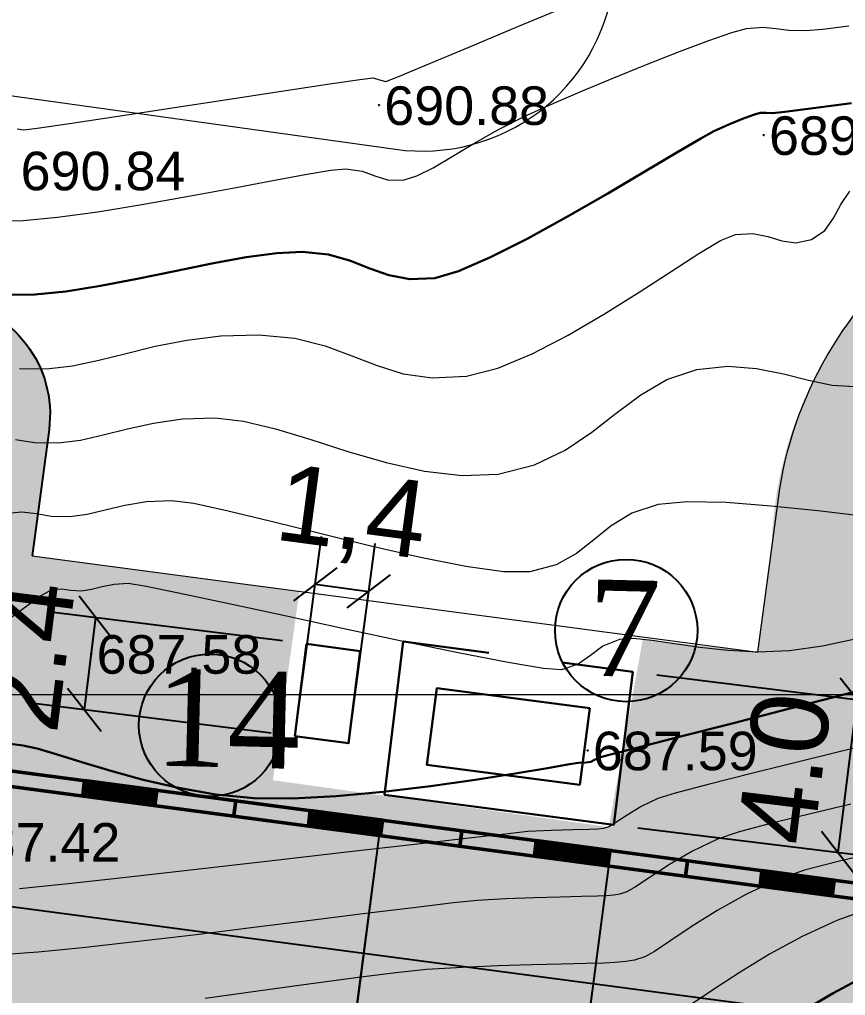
# Model space of a CAD drawing. Header units: feet. Extents: x 3381 to 683784, y 675186 to 4376258.
# Drawn here: x 682143.8 to 682165.21, y 4375656.5 to 4375681.82 of the extents above; entities that cross this region are included whole.
import ezdxf

# ---------------------------------------------------------------- set-up
doc = ezdxf.new("R2010")
doc.units = ezdxf.units.FT
doc.header["$MEASUREMENT"] = 0
doc.header["$PDMODE"] = 34
doc.header["$PDSIZE"] = 0.01
doc.linetypes.add('DUZ', pattern=[0])
doc.layers.get('0').update_dxf_attribs({"linetype": 'CONTINUOUS'})
doc.layers.get('Defpoints').update_dxf_attribs({"linetype": 'CONTINUOUS'})
for name, color, linetype in [('0_ANNOT_Dimensions', 7, 'CONTINUOUS'), ('0_Point_Height', 2, 'CONTINUOUS'), ('0_Point_Point', 7, 'CONTINUOUS'), ('Layer8', 7, 'CONTINUOUS')]:
    doc.layers.add(name, color=color, linetype=linetype)
for name, color, linetype, lineweight in [('ANA HORIZONTAL', 24, 'CONTINUOUS', 30), ('HORIZANTAL', 24, 'CONTINUOUS', 13), ('km setka', 170, 'CONTINUOUS', 15)]:
    doc.layers.add(name, color=color, linetype=linetype, lineweight=lineweight)
doc.styles.get("Standard").update_dxf_attribs({"font": 'arial.ttf', "height": 2})
doc.styles.add('style5', font='ariall.ttf', dxfattribs={"height": 400})
doc.linetypes.add('FENCELINE2', pattern='A,6.35,-2.54,[132,ltypeshp.shx,S=2.54,R=0,X=-2.54,Y=0],-2.54,25.4', length=36.83)
doc.dimstyles.new('ISO-25', dxfattribs={"dimtxt": 2, "dimasz": 1, "dimexe": 1.25, "dimexo": 0.625, "dimtad": 1, "dimtxsty": 'Standard', "dimblk": 'OBLIQUE', "dimcen": 2.5, "dimadec": 0, "dimazin": 0, "dimtfac": 1, "dimtmove": 0, "dimatfit": 3, "dimldrblk": 'OBLIQUE', "dimfxl": 1, "dimarcsym": 0})

# ---------------------------------------------------------------- blocks, each defined once
blk = doc.blocks.new('_Oblique')
at = {"color": 0, "linetype": 'ByBlock', "lineweight": -2}
blk.add_line((-0.5, -0.5), (0.5, 0.5), dxfattribs=at)
blk = doc.blocks.new('*D64')
at = {"color": 0, "lineweight": -2, "transparency": 16777216}
for p, q in [((682081.761, 4375661.66), (682080.25, 4375656.696)), ((682080.614, 4375657.892), (682172.614, 4375629.892)), ((682173.761, 4375633.66), (682172.25, 4375628.696))]:
    blk.add_line(p, q, dxfattribs=at)
at = {"layer": 'Defpoints', "color": 0, "lineweight": 18, "transparency": 16777216}
for p in [(682081.943, 4375662.258), (682173.943, 4375634.258), (682172.614, 4375629.892)]:
    blk.add_point(p, dxfattribs=at)
at = {"color": 0, "lineweight": -2, "transparency": 16777216}
for p, rotation in [((682080.614, 4375657.892), 163.072486935853), ((682172.614, 4375629.892), 343.072486935853)]:
    blk.add_blockref('_Oblique', p, dxfattribs=dict(at, rotation=rotation))
at = {"color": 0, "lineweight": 18, "transparency": 16777216, "insert": (682127.146, 4375645.639), "char_height": 2, "attachment_point": 5, "rotation": 343.0725}
blk.add_mtext('96,17', dxfattribs=at)
blk = doc.blocks.new('*D61')
at = {"color": 0, "lineweight": -2, "transparency": 16777216}
for p, q in [((682153.178, 4375661.09), (682152.044, 4375652.424)), ((682159.127, 4375660.311), (682157.993, 4375651.646)), ((682152.206, 4375653.664), (682158.155, 4375652.885))]:
    blk.add_line(p, q, dxfattribs=at)
at = {"layer": 'Defpoints', "color": 0, "lineweight": 9, "transparency": 16777216}
for p in [(682153.259, 4375661.71, 688), (682159.208, 4375660.931, 688), (682158.155, 4375652.885)]:
    blk.add_point(p, dxfattribs=at)
at = {"color": 0, "lineweight": -2, "transparency": 16777216}
for p, rotation in [((682152.206, 4375653.664), 172.5443603573609), ((682158.155, 4375652.885), 352.5443603573609)]:
    blk.add_blockref('_Oblique', p, dxfattribs=dict(at, rotation=rotation))
at = {"color": 0, "lineweight": 18, "transparency": 16777216, "insert": (682155.728, 4375654.863), "char_height": 2, "attachment_point": 5, "rotation": 352.5444}
blk.add_mtext('{\\fArial|b0|i0|c238|p34;6.0}', dxfattribs=at)
blk = doc.blocks.new('*D62')
at = {"color": 0, "lineweight": -2, "transparency": 16777216}
for p, q in [((682158.644, 4375656.621), (682157.989, 4375651.649)), ((682167.619, 4375655.439), (682166.965, 4375650.467)), ((682158.153, 4375652.888), (682167.128, 4375651.707))]:
    blk.add_line(p, q, dxfattribs=at)
at = {"layer": 'Defpoints', "color": 0, "lineweight": 9, "transparency": 16777216}
for p in [(682158.725, 4375657.24), (682167.701, 4375656.059), (682167.128, 4375651.707)]:
    blk.add_point(p, dxfattribs=at)
at = {"color": 0, "lineweight": -2, "transparency": 16777216}
for p, rotation in [((682158.153, 4375652.888), 172.5021527093516), ((682167.128, 4375651.707), 352.5021527093517)]:
    blk.add_blockref('_Oblique', p, dxfattribs=dict(at, rotation=rotation))
at = {"color": 0, "lineweight": 18, "transparency": 16777216, "insert": (682163.018, 4375653.908), "char_height": 2, "attachment_point": 5, "rotation": 352.5022}
blk.add_mtext('{\\fArial|b0|i0|c238|p34;9.0}', dxfattribs=at)
blk = doc.blocks.new('*D43')
at = {"color": 0, "lineweight": -2, "transparency": 16777216}
for p, q in [((682160.319, 4375664.82), (682166.754, 4375664.025)), ((682165.023, 4375660.213), (682165.513, 4375664.179)), ((682159.829, 4375660.855), (682166.264, 4375660.06))]:
    blk.add_line(p, q, dxfattribs=at)
at = {"layer": 'Defpoints', "color": 0, "lineweight": 18, "transparency": 16777216}
for p in [(682159.698, 4375664.897, 688), (682165.513, 4375664.179), (682159.208, 4375660.931, 688)]:
    blk.add_point(p, dxfattribs=at)
at = {"color": 0, "lineweight": -2, "transparency": 16777216}
for p, rotation in [((682165.513, 4375664.179), 82.95726381748912), ((682165.023, 4375660.213), 262.9572638174891)]:
    blk.add_blockref('_Oblique', p, dxfattribs=dict(at, rotation=rotation))
at = {"color": 0, "lineweight": 18, "transparency": 16777216, "insert": (682163.634, 4375662.398), "char_height": 2, "attachment_point": 5, "rotation": 82.9573}
blk.add_mtext('{\\fArial|b0|i0|c238|p34;4.0}', dxfattribs=at)
blk = doc.blocks.new('*D34')
at = {"color": 0, "lineweight": -2, "transparency": 16777216}
for p, q in [((682085.389, 4375668.968), (682084.906, 4375665.321)), ((682085.07, 4375666.56), (682182.69, 4375653.636)), ((682183.009, 4375656.045), (682182.526, 4375652.397))]:
    blk.add_line(p, q, dxfattribs=at)
at = {"layer": 'Defpoints', "color": 0, "lineweight": 9, "transparency": 16777216}
for p in [(682085.471, 4375669.588), (682183.091, 4375656.664), (682182.69, 4375653.636)]:
    blk.add_point(p, dxfattribs=at)
at = {"color": 0, "lineweight": -2, "transparency": 16777216}
for p, rotation in [((682085.07, 4375666.56), 172.4585361197717), ((682182.69, 4375653.636), 352.4585361197717)]:
    blk.add_blockref('_Oblique', p, dxfattribs=dict(at, rotation=rotation))
at = {"color": 0, "lineweight": 18, "transparency": 16777216, "insert": (682134.096, 4375661.73), "char_height": 2, "attachment_point": 5, "rotation": 352.4585}
blk.add_mtext('{\\fArial|b0|i0|c238|p34;98.50}', dxfattribs=at)
blk = doc.blocks.new('*D30')
at = {"color": 0, "lineweight": -2, "transparency": 16777216}
blk.add_line((682118.224, 4375734.771), (682113.35, 4375739.13), dxfattribs=at)
for start, end in [(242.879, 352.9349), (228.1908, 242.879)]:
    blk.add_arc((682120.832, 4375737.687), 3.912, start, end, dxfattribs=at)
at = {"layer": 'Defpoints', "color": 0, "lineweight": 30, "transparency": 16777216}
for p in [(682120.832, 4375737.687), (682120.832, 4375737.687), (682123.657, 4375734.982), (682159.346, 4375732.913), (682086.143, 4375669.959)]:
    blk.add_point(p, dxfattribs=at)
at = {"color": 0, "lineweight": -2, "transparency": 16777216}
for p, rotation in [((682124.713, 4375737.206), 82.93491798811135), ((682119.049, 4375734.205), 152.8790077975493)]:
    blk.add_blockref('_Oblique', p, dxfattribs=dict(at, rotation=rotation))
at = {"color": 0, "lineweight": 18, "transparency": 16777216, "insert": (682116.884, 4375738.178), "char_height": 2, "attachment_point": 5, "rotation": 318.1908}
blk.add_mtext('110°', dxfattribs=at)
blk = doc.blocks.new('*D31')
at = {"color": 0, "lineweight": -2, "transparency": 16777216}
blk.add_line((682088.606, 4375674.769), (682089.381, 4375676.282), dxfattribs=at)
blk.add_arc((682086.143, 4375669.959), 5.853, 352.4341, 62.879, dxfattribs=at)
at = {"layer": 'Defpoints', "color": 0, "lineweight": 30, "transparency": 16777216}
for p in [(682088.321, 4375674.213), (682087.459, 4375672.531), (682091.772, 4375671.565), (682086.143, 4375669.959), (682182.797, 4375657.122)]:
    blk.add_point(p, dxfattribs=at)
at = {"color": 0, "lineweight": -2, "transparency": 16777216}
for p, rotation in [((682088.811, 4375675.169), 152.8790078116275), ((682091.945, 4375669.189), 262.4341392840525)]:
    blk.add_blockref('_Oblique', p, dxfattribs=dict(at, rotation=rotation))
at = {"color": 0, "lineweight": 18, "transparency": 16777216, "insert": (682092.785, 4375673.44), "char_height": 2, "attachment_point": 5, "rotation": 297.6566}
blk.add_mtext('70°', dxfattribs=at)
blk = doc.blocks.new('*D32')
at = {"color": 0, "lineweight": -2, "transparency": 16777216}
blk.add_arc((682182.762, 4375657.126), 7.21, 68.4429, 172.4341, dxfattribs=at)
at = {"layer": 'Defpoints', "color": 0, "lineweight": 30, "transparency": 16777216}
for p in [(682205.683, 4375715.144), (682086.143, 4375669.959), (682177.424, 4375661.972), (682182.797, 4375657.122), (682173.825, 4375634.503)]:
    blk.add_point(p, dxfattribs=at)
at = {"color": 0, "lineweight": -2, "transparency": 16777216}
for p, rotation in [((682185.411, 4375663.832), 338.4429207148453), ((682175.615, 4375658.076), 262.4341392845762)]:
    blk.add_blockref('_Oblique', p, dxfattribs=dict(at, rotation=rotation))
at = {"color": 0, "lineweight": 18, "transparency": 16777216, "insert": (682178.276, 4375664.762), "char_height": 2, "attachment_point": 5, "rotation": 30.4385}
blk.add_mtext('104°', dxfattribs=at)
blk = doc.blocks.new('*D143')
at = {"color": 0, "lineweight": -2, "transparency": 16777216}
for p, q in [((682126.741, 4375663.536), (682125.724, 4375655.892)), ((682153.039, 4375660.035), (682152.021, 4375652.391)), ((682125.888, 4375657.131), (682152.186, 4375653.63))]:
    blk.add_line(p, q, dxfattribs=at)
at = {"layer": 'Defpoints', "color": 0, "lineweight": 9, "transparency": 16777216}
for p in [(682126.824, 4375664.156), (682153.121, 4375660.655), (682152.186, 4375653.63)]:
    blk.add_point(p, dxfattribs=at)
at = {"color": 0, "lineweight": -2, "transparency": 16777216}
for p, rotation in [((682125.888, 4375657.131), 172.4158601839216), ((682152.186, 4375653.63), 352.4158601839215)]:
    blk.add_blockref('_Oblique', p, dxfattribs=dict(at, rotation=rotation))
at = {"color": 0, "lineweight": 18, "transparency": 16777216, "insert": (682139.475, 4375656.983), "char_height": 2, "attachment_point": 5, "rotation": 352.4159}
blk.add_mtext('{\\fArial|b0|i0|c238|p34;26.50}', dxfattribs=at)
blk = doc.blocks.new('*D154')
at = {"layer": '0_ANNOT_Dimensions', "color": 0, "lineweight": -2, "transparency": 16777216}
for p, q in [((682151.023, 4375663.852), (682151.63, 4375668.41)), ((682152.411, 4375663.667), (682153.018, 4375668.225)), ((682151.465, 4375667.171), (682152.853, 4375666.986))]:
    blk.add_line(p, q, dxfattribs=at)
at = {"layer": 'Defpoints', "color": 0, "lineweight": 18, "transparency": 16777216}
for p in [(682152.853, 4375666.986), (682150.94, 4375663.233), (682152.328, 4375663.048)]:
    blk.add_point(p, dxfattribs=at)
at = {"layer": '0_ANNOT_Dimensions', "color": 0, "lineweight": -2, "transparency": 16777216}
for p, rotation in [((682151.465, 4375667.171), 172.4113095812836), ((682152.853, 4375666.986), 352.4113095812836)]:
    blk.add_blockref('_Oblique', p, dxfattribs=dict(at, rotation=rotation))
at = {"layer": '0_ANNOT_Dimensions', "color": 0, "lineweight": 18, "transparency": 16777216, "insert": (682152.4, 4375668.889), "char_height": 2, "attachment_point": 5, "rotation": 352.4113}
blk.add_mtext('1,4', dxfattribs=at)
blk = doc.blocks.new('*D155')
at = {"layer": '0_ANNOT_Dimensions', "color": 0, "lineweight": -2, "transparency": 16777216}
for p, q in [((682150.619, 4375665.7), (682144.537, 4375666.46)), ((682145.479, 4375663.916), (682145.778, 4375666.305)), ((682150.32, 4375663.31), (682144.238, 4375664.071))]:
    blk.add_line(p, q, dxfattribs=at)
at = {"layer": 'Defpoints', "color": 0, "lineweight": 18, "transparency": 16777216}
for p in [(682145.778, 4375666.305), (682151.239, 4375665.622), (682150.94, 4375663.233)]:
    blk.add_point(p, dxfattribs=at)
at = {"layer": '0_ANNOT_Dimensions', "color": 0, "lineweight": -2, "transparency": 16777216}
for p, rotation in [((682145.778, 4375666.305), 82.87281821642266), ((682145.479, 4375663.916), 262.8728182164226)]:
    blk.add_blockref('_Oblique', p, dxfattribs=dict(at, rotation=rotation))
at = {"layer": '0_ANNOT_Dimensions', "color": 0, "lineweight": 18, "transparency": 16777216, "insert": (682144.012, 4375665.313), "char_height": 2, "attachment_point": 5, "rotation": 82.8728}
blk.add_mtext('{\\fArial|b0|i0|c238|p34;2.4}', dxfattribs=at)

msp = doc.modelspace()

# ---------------------------------------------------------------- hatches: boundary and pattern name
at = {"lineweight": 25}
h = msp.add_hatch(dxfattribs=at)
h.set_pattern_fill('GRASS', color=3)
h.set_pattern_definition([(90, (1287.3136, 801.1559), (-0.707106781, 0.707106781), [0.1875, -1.226713563]), (45, (1287.3136, 801.1559), (-0.70710678119, 0.70710678119), [0.1875, -0.8125]), (135, (1287.3136, 801.1559), (-0.70710678119, -0.70710678119), [0.1875, -0.8125])])
edge = h.paths.add_edge_path(flags=16)
edge.add_arc((682100.284, 4375677.651), 3.56, 0, 360)
edge = h.paths.add_edge_path()
edge.add_arc((682165.941, 4375648.566), 2.121, 0, 360)
edge = h.paths.add_edge_path()
edge.add_line((682103.076, 4375679.859), (682107.613, 4375679.251))
edge.add_line((682107.613, 4375679.251), (682108.001, 4375682.14))
edge.add_line((682108.001, 4375682.14), (682100.674, 4375683.13))
edge.add_line((682100.674, 4375683.13), (682102.815, 4375698.986))
edge.add_line((682102.815, 4375698.986), (682111.188, 4375697.855))
edge.add_line((682111.188, 4375697.855), (682111.915, 4375703.238))
edge.add_line((682111.915, 4375703.238), (682107.263, 4375703.91))
edge.add_line((682107.263, 4375703.91), (682108.077, 4375709.551))
edge.add_line((682108.077, 4375709.551), (682116.199, 4375708.398))
edge.add_line((682116.199, 4375708.398), (682119.945, 4375735.513))
edge.add_line((682119.945, 4375735.513), (682120.038, 4375736.202))
edge.add_line((682120.038, 4375736.202), (682119.768, 4375735.709))
edge.add_line((682119.768, 4375735.709), (682082.23, 4375662.38))
edge.add_line((682082.23, 4375662.38), (682173.825, 4375634.503))
edge.add_line((682173.825, 4375634.503), (682205.683, 4375715.144))
edge.add_line((682205.683, 4375715.144), (682198.572, 4375717.865))
edge.add_line((682198.572, 4375717.865), (682196.818, 4375713.281))
edge.add_line((682196.818, 4375713.281), (682188.454, 4375716.215))
edge.add_arc((682347.883, 4375651.33), 172.127, 157.85455, 159.31778)
edge.add_line((682186.849, 4375712.122), (682200.214, 4375710.326))
edge.add_line((682200.214, 4375710.326), (682199.472, 4375705.078))
edge.add_line((682199.472, 4375705.078), (682186.143, 4375706.885))
edge.add_arc((682186.443, 4375703.744), 3.155, 95.4615, 167.5925)
edge.add_line((682183.362, 4375704.422), (682183.362, 4375703.467))
edge.add_line((682183.362, 4375703.467), (682185.028, 4375703.86))
edge.add_line((682185.028, 4375703.86), (682190.62, 4375702.881))
edge.add_line((682190.62, 4375702.881), (682188.67, 4375689.698))
edge.add_line((682188.67, 4375689.698), (682188.451, 4375689.698))
edge.add_line((682188.451, 4375689.698), (682183.362, 4375690.415))
edge.add_line((682183.362, 4375690.415), (682183.973, 4375695.783))
edge.add_line((682183.973, 4375695.783), (682189.076, 4375695.084))
edge.add_line((682189.076, 4375695.084), (682189.427, 4375697.646))
edge.add_line((682189.427, 4375697.646), (682184.247, 4375698.356))
edge.add_line((682184.247, 4375698.356), (682184.843, 4375703.444))
edge.add_line((682184.843, 4375703.444), (682183.262, 4375703.235))
edge.add_line((682183.262, 4375703.235), (682181.206, 4375687.269))
edge.add_line((682181.206, 4375687.269), (682189.942, 4375686.06))
edge.add_line((682189.942, 4375686.06), (682189.111, 4375678.704))
edge.add_line((682189.111, 4375678.704), (682180.328, 4375679.919))
edge.add_line((682180.328, 4375679.919), (682179.949, 4375677.269))
edge.add_line((682179.949, 4375677.269), (682173.822, 4375678.073))
edge.add_arc((682173.385, 4375668.082), 10, 87.4993, 110.7786)
edge.add_line((682169.838, 4375677.432), (682179.587, 4375676.005))
edge.add_line((682179.587, 4375676.005), (682178.96, 4375672.511))
edge.add_line((682178.96, 4375672.511), (682175.65, 4375673.037))
edge.add_line((682175.65, 4375673.037), (682176.043, 4375676.111))
edge.add_line((682176.043, 4375676.111), (682173.512, 4375676.446))
edge.add_line((682173.512, 4375676.446), (682173.107, 4375673.384))
edge.add_line((682173.107, 4375673.384), (682169.783, 4375673.824))
edge.add_line((682169.783, 4375673.824), (682170.135, 4375676.921))
edge.add_line((682170.135, 4375676.921), (682169.341, 4375677.228))
edge.add_arc((682173.555, 4375667.869), 10.263, 114.2395, 179.0096)
edge.add_line((682163.293, 4375668.047), (682162.943, 4375665.411))
edge.add_line((682162.943, 4375665.411), (682159.957, 4375665.738))
edge.add_line((682159.957, 4375665.738), (682159.076, 4375660.875))
edge.add_line((682159.076, 4375660.875), (682150.367, 4375662.088))
edge.add_line((682150.367, 4375662.088), (682151.054, 4375666.989))
edge.add_line((682151.054, 4375666.989), (682144.128, 4375667.908))
edge.add_line((682144.128, 4375667.908), (682144.563, 4375671.182))
edge.add_arc((682141.589, 4375671.577), 3, 352.4412, 442.1402)
edge.add_line((682141.999, 4375674.549), (682130.113, 4375676.189))
edge.add_line((682130.113, 4375676.189), (682128.842, 4375666.772))
edge.add_line((682128.842, 4375666.772), (682121.539, 4375667.751))
edge.add_line((682121.539, 4375667.751), (682122.793, 4375677.2))
edge.add_line((682122.793, 4375677.2), (682119.777, 4375677.622))
edge.add_line((682119.777, 4375677.622), (682118.516, 4375668.117))
edge.add_line((682118.516, 4375668.117), (682117.086, 4375668.391))
edge.add_line((682117.086, 4375668.391), (682106.365, 4375669.935))
edge.add_line((682106.365, 4375669.935), (682107.414, 4375677.765))
edge.add_line((682107.414, 4375677.765), (682103.794, 4375678.25))
edge.add_arc((682100.284, 4375677.651), 3.56, 9.688, 38.3434)
at = {"lineweight": 50}
h = msp.add_hatch(dxfattribs=at)
h.set_pattern_fill('ANSI31', scale=0.3, angle=-0.0118)
h.set_pattern_definition([(44.9882312419, (-3834.2611, -233.338914), (-0.0265110571503, 0.02652195031993), [])])
h.paths.add_polyline_path([(682145.485, 4375662.076), (682147.36, 4375661.825), (682147.306, 4375661.442), (682145.441, 4375661.689)])
h = msp.add_hatch(dxfattribs=at)
h.set_pattern_fill('ANSI31', scale=0.3, angle=-0.0118)
h.set_pattern_definition([(44.9882312419, (-3828.414498, -234.12885), (-0.0265110571503, 0.02652195031993), [])])
h.paths.add_polyline_path([(682151.333, 4375661.301), (682153.207, 4375661.052), (682153.153, 4375660.652), (682151.288, 4375660.899)])
h = msp.add_hatch(dxfattribs=at)
h.set_pattern_fill('ANSI31', scale=0.3, angle=-0.0118)
h.set_pattern_definition([(44.9882312419, (-3822.552645, -234.909337), (-0.0265110571503, 0.02652195031993), [])])
h.paths.add_polyline_path([(682157.195, 4375660.523), (682159.07, 4375660.272), (682159.015, 4375659.871), (682157.15, 4375660.118)])
h = msp.add_hatch(dxfattribs=at)
h.set_pattern_fill('ANSI31', scale=0.3, angle=-0.0118)
h.set_pattern_definition([(44.9882312419, (-3816.70454, -235.687993), (-0.0265110571503, 0.02652195031993), [])])
h.paths.add_polyline_path([(682163.044, 4375659.746), (682164.919, 4375659.495), (682164.863, 4375659.093), (682162.998, 4375659.339)])

# ---------------------------------------------------------------- linework, layer by layer
at = {"color": 7, "lineweight": 50}
for p, q in [((682149.406, 4375661.556), (682149.355, 4375661.171)), ((682155.266, 4375660.763), (682155.215, 4375660.38)), ((682161.115, 4375659.986), (682161.063, 4375659.601))]:
    msp.add_line(p, q, dxfattribs=at)
for points in [[(682184.595, 4375723.244), (682184.77, 4375723.605), (682159.447, 4375733.287), (682120.553, 4375738.12), (682085.507, 4375669.657), (682183.056, 4375656.669), (682198.833, 4375696.585), (682198.474, 4375696.727), (682182.797, 4375657.122), (682086.143, 4375669.959), (682120.832, 4375737.687), (682159.346, 4375732.913), (682184.595, 4375723.244)], [(682145.485, 4375662.077), (682147.359, 4375661.829), (682147.307, 4375661.444), (682145.442, 4375661.692), (682145.485, 4375662.077)], [(682151.333, 4375661.301), (682153.207, 4375661.052), (682153.154, 4375660.652), (682151.288, 4375660.901), (682151.333, 4375661.301)], [(682157.196, 4375660.522), (682159.069, 4375660.273), (682159.016, 4375659.874), (682157.15, 4375660.122), (682157.194, 4375660.507)], [(682163.044, 4375659.745), (682164.917, 4375659.496), (682164.864, 4375659.093), (682162.998, 4375659.341), (682163.042, 4375659.727)]]:
    msp.add_lwpolyline(points, dxfattribs=at)
at = {"color": 7, "lineweight": 18}
for points in [[(682118.964, 4375683.283), (682153.549, 4375678.455, 0.415088), (682159.194, 4375682.73), (682164.888, 4375724.421)], [(682144.128, 4375667.908), (682162.943, 4375665.411), (682163.472, 4375669.397, -0.415845), (682174.756, 4375677.988), (682179.949, 4375677.269)]]:
    msp.add_lwpolyline(points, format="xyb", dxfattribs=at)
at = {"color": 7, "lineweight": 25}
msp.add_lwpolyline([(682118.228, 4375677.83), (682141.999, 4375674.549, -0.412676), (682144.563, 4375671.182), (682144.128, 4375667.908)], format="xyb", dxfattribs=at)
at = {"color": 7, "linetype": 'FENCELINE2', "lineweight": 30, "ltscale": 0.05, "elevation": 688, "flags": 128}
msp.add_lwpolyline([(682155.969, 4375665.394), (682153.748, 4375665.69), (682153.259, 4375661.71), (682159.208, 4375660.931), (682159.698, 4375664.897), (682157.867, 4375665.141)], dxfattribs=at)
at = {"color": 7, "linetype": 'DUZ', "lineweight": 30, "ltscale": 0.5, "flags": 128}
msp.add_lwpolyline([(682152.627, 4375665.437), (682152.328, 4375663.048), (682150.94, 4375663.233), (682151.239, 4375665.622)], close=True, dxfattribs=at)
at = {"color": 7, "linetype": 'DUZ', "lineweight": 30, "ltscale": 0.5, "elevation": 688, "flags": 128}
msp.add_lwpolyline([(682158.583, 4375663.953), (682154.617, 4375664.472), (682154.357, 4375662.489), (682158.324, 4375661.97)], close=True, dxfattribs=at)
at = {"color": 7, "linetype": 'DUZ', "lineweight": 25}
for centre in [(682159.527, 4375665.971, 8453.466), (682148.74, 4375663.516, 9660.188)]:
    msp.add_circle(centre, 1.846, dxfattribs=at)
at = {"linetype": 'Continuous'}
msp.add_open_spline([(682133.915, 4375868.228), (682135.736, 4375864.758), (682142.042, 4375852.74), (682151.939, 4375834.758), (682165.934, 4375815.494), (682176.705, 4375795.296), (682187.668, 4375777.411), (682196.796, 4375760.007), (682210.211, 4375741.486), (682226.81, 4375727.197), (682238.346, 4375712.36), (682246.276, 4375701.878), (682257.594, 4375689.959), (682265.843, 4375679.267), (682270.287, 4375673.507)], degree=3, knots=[0, 0, 0, 0, 11.75951, 40.72321, 61.46233, 83.054979, 109.290717, 124.392744, 141.962718, 177.533008, 189.558821, 198.276488, 216.955448, 238.768866, 238.768866, 238.768866, 238.768866], dxfattribs=at)
at = {"layer": '0_Point_Point'}
for p in [(682153.119, 4375679.6, 690.883), (682163.094, 4375678.822, 689.868), (682145.66, 4375665.365, 687.577), (682158.527, 4375662.861, 687.589)]:
    msp.add_point(p, dxfattribs=at)
at = {"layer": 'ANA HORIZONTAL', "color": 32, "lineweight": 30}
for points, elevation in [([(682143.402, 4375674.679), (682144.196, 4375674.686), (682144.997, 4375674.767), (682145.895, 4375674.911), (682146.851, 4375675.094), (682147.826, 4375675.295), (682148.78, 4375675.488), (682149.674, 4375675.652), (682150.47, 4375675.763), (682151.127, 4375675.798), (682151.813, 4375675.723), (682152.378, 4375675.561), (682152.878, 4375675.366), (682153.371, 4375675.19), (682153.916, 4375675.089), (682154.569, 4375675.113), (682155.182, 4375675.292), (682156.007, 4375675.652), (682156.973, 4375676.142), (682158.009, 4375676.71), (682159.047, 4375677.305), (682160.014, 4375677.876), (682160.842, 4375678.37), (682161.46, 4375678.737), (682161.797, 4375678.923), (682162.186, 4375679.096), (682162.544, 4375679.243), (682162.829, 4375679.349), (682163, 4375679.4), (682163.159, 4375679.4), (682163.321, 4375679.388), (682163.64, 4375679.427), (682164.375, 4375679.522), (682165.371, 4375679.653)], 690), ([(682166.584, 4375664.681), (682165.211, 4375664.32), (682163.737, 4375663.938), (682162.275, 4375663.562), (682160.938, 4375663.22), (682159.839, 4375662.94), (682159.089, 4375662.748), (682158.802, 4375662.673), (682158.707, 4375662.615), (682158.61, 4375662.561), (682158.479, 4375662.549), (682158.293, 4375662.543), (682158.058, 4375662.503), (682157.487, 4375662.404), (682156.649, 4375662.264), (682155.614, 4375662.102), (682154.45, 4375661.937), (682153.225, 4375661.788), (682152.009, 4375661.673), (682150.871, 4375661.61), (682149.878, 4375661.62), (682148.881, 4375661.72), (682147.918, 4375661.887), (682147.007, 4375662.098), (682146.167, 4375662.329), (682145.416, 4375662.557), (682144.773, 4375662.759), (682144.254, 4375662.911), (682143.88, 4375662.989), (682143.37, 4375663.056)], 687.5), ([(682165.747, 4375657.027), (682164.896, 4375656.565), (682164.029, 4375656.052)], 685)]:
    msp.add_lwpolyline(points, dxfattribs=dict(at, elevation=elevation))
at = {"layer": 'HORIZANTAL', "color": 32, "linetype": 'Continuous', "lineweight": 13}
for points, elevation in [([(682143.738, 4375678.985), (682143.91, 4375678.956), (682144.256, 4375679.001), (682145.098, 4375679.125), (682146.294, 4375679.305), (682147.702, 4375679.52), (682149.181, 4375679.746), (682150.589, 4375679.96), (682151.785, 4375680.141), (682152.625, 4375680.264), (682152.97, 4375680.308), (682153.135, 4375680.256), (682153.297, 4375680.216), (682153.604, 4375680.333), (682154.353, 4375680.644), (682155.429, 4375681.097), (682156.717, 4375681.636), (682158.1, 4375682.21)], 691), ([(682142.885, 4375676.589), (682143.894, 4375676.609), (682144.785, 4375676.691), (682145.832, 4375676.834), (682146.971, 4375677.02), (682148.14, 4375677.228), (682149.278, 4375677.441), (682150.32, 4375677.639), (682151.206, 4375677.802), (682151.871, 4375677.913), (682152.255, 4375677.951), (682152.68, 4375677.887), (682153.014, 4375677.764), (682153.342, 4375677.66), (682153.748, 4375677.654), (682154.1, 4375677.763), (682154.524, 4375677.977), (682155.017, 4375678.268), (682155.576, 4375678.607), (682156.199, 4375678.963), (682156.883, 4375679.307), (682157.513, 4375679.589), (682158.293, 4375679.924), (682159.16, 4375680.287), (682160.052, 4375680.651), (682160.908, 4375680.989), (682161.667, 4375681.276), (682162.266, 4375681.484), (682162.644, 4375681.588), (682163.066, 4375681.623), (682163.404, 4375681.591), (682163.746, 4375681.544), (682164.18, 4375681.532), (682164.621, 4375681.573), (682165.301, 4375681.659)], 690.5), ([(682143.795, 4375672.767), (682144.498, 4375672.762), (682145.169, 4375672.841), (682145.853, 4375672.984), (682146.564, 4375673.161), (682147.318, 4375673.344), (682148.132, 4375673.505), (682149.02, 4375673.615), (682149.999, 4375673.645), (682150.934, 4375673.554), (682151.72, 4375673.355), (682152.412, 4375673.1), (682153.068, 4375672.842), (682153.746, 4375672.632), (682154.5, 4375672.525), (682155.39, 4375672.572), (682156.201, 4375672.78), (682157.092, 4375673.149), (682158.024, 4375673.632), (682158.96, 4375674.182), (682159.861, 4375674.75), (682160.689, 4375675.288), (682161.406, 4375675.749), (682161.975, 4375676.084), (682162.357, 4375676.245), (682162.809, 4375676.27), (682163.199, 4375676.188), (682163.559, 4375676.08), (682163.925, 4375676.028), (682164.33, 4375676.113), (682164.679, 4375676.35), (682164.905, 4375676.669), (682165.093, 4375677.023), (682165.325, 4375677.365)], 689.5), ([(682143.691, 4375670.926), (682144.188, 4375670.851), (682144.8, 4375670.839), (682145.379, 4375670.912), (682145.97, 4375671.045), (682146.594, 4375671.203), (682147.272, 4375671.352), (682148.024, 4375671.46), (682148.871, 4375671.492), (682149.604, 4375671.406), (682150.439, 4375671.201), (682151.35, 4375670.923), (682152.313, 4375670.618), (682153.305, 4375670.331), (682154.301, 4375670.107), (682155.278, 4375669.992), (682156.211, 4375670.031), (682157.151, 4375670.27), (682157.942, 4375670.65), (682158.632, 4375671.115), (682159.27, 4375671.612), (682159.903, 4375672.086), (682160.582, 4375672.481), (682161.355, 4375672.743), (682162.159, 4375672.829), (682162.906, 4375672.77), (682163.601, 4375672.628), (682164.253, 4375672.463), (682164.867, 4375672.335), (682165.45, 4375672.304)], 689), ([(682165.651, 4375668.94), (682164.498, 4375669.075), (682163.285, 4375669.2), (682162.119, 4375669.288), (682161.106, 4375669.311), (682160.353, 4375669.241), (682159.67, 4375669.012), (682159.14, 4375668.69), (682158.687, 4375668.326), (682158.235, 4375667.971), (682157.708, 4375667.676), (682157.031, 4375667.491), (682156.342, 4375667.494), (682155.367, 4375667.63), (682154.192, 4375667.865), (682152.903, 4375668.161), (682151.585, 4375668.485), (682150.325, 4375668.8), (682149.207, 4375669.071), (682148.318, 4375669.263), (682147.743, 4375669.339), (682147.091, 4375669.308), (682146.525, 4375669.212), (682146.02, 4375669.09), (682145.553, 4375668.978), (682145.102, 4375668.916), (682144.619, 4375668.933), (682144.236, 4375669), (682143.86, 4375669.045), (682143.401, 4375668.994)], 688.5), ([(682165.509, 4375665.758), (682164.617, 4375665.568), (682163.757, 4375665.445), (682162.943, 4375665.411), (682162.165, 4375665.449), (682161.437, 4375665.531), (682160.776, 4375665.629), (682160.197, 4375665.715), (682159.717, 4375665.761), (682159.351, 4375665.74), (682158.917, 4375665.567), (682158.599, 4375665.327), (682158.283, 4375665.095), (682157.852, 4375664.95), (682157.382, 4375664.987), (682156.466, 4375665.142), (682155.217, 4375665.386), (682153.748, 4375665.69), (682152.171, 4375666.026), (682150.599, 4375666.366), (682149.145, 4375666.68), (682147.921, 4375666.94), (682147.04, 4375667.119), (682146.614, 4375667.187), (682146.248, 4375667.163), (682145.938, 4375667.101), (682145.663, 4375667.032), (682145.404, 4375666.992), (682145.122, 4375667.01), (682144.895, 4375667.048), (682144.625, 4375667.028), (682144.372, 4375666.876), (682143.856, 4375666.505), (682143.113, 4375665.969)], 688), ([(682165.538, 4375662.946), (682164.14, 4375662.598), (682162.806, 4375662.268), (682161.652, 4375661.978), (682160.794, 4375661.753), (682160.35, 4375661.618), (682159.912, 4375661.403), (682159.527, 4375661.168), (682159.235, 4375660.973), (682159.076, 4375660.875), (682158.935, 4375660.838), (682158.789, 4375660.821), (682158.572, 4375660.813), (682158.142, 4375660.805), (682157.583, 4375660.787), (682156.977, 4375660.754), (682156.467, 4375660.701), (682155.45, 4375660.587), (682154.041, 4375660.425), (682152.356, 4375660.23), (682150.508, 4375660.016), (682148.614, 4375659.799), (682146.787, 4375659.591), (682145.143, 4375659.41), (682143.796, 4375659.267)], 687), ([(682165.352, 4375661.465), (682164.236, 4375661.201), (682163.235, 4375660.956), (682162.429, 4375660.739), (682161.897, 4375660.563), (682161.247, 4375660.251), (682160.653, 4375659.904), (682160.147, 4375659.576), (682159.765, 4375659.319), (682159.541, 4375659.189), (682159.359, 4375659.132), (682159.205, 4375659.108), (682159.012, 4375659.089), (682158.784, 4375659.078), (682158.368, 4375659.069), (682157.804, 4375659.057), (682157.137, 4375659.039), (682156.409, 4375659.009), (682155.662, 4375658.964), (682155.052, 4375658.904), (682154.084, 4375658.79), (682152.844, 4375658.637), (682151.412, 4375658.457), (682149.871, 4375658.264), (682148.305, 4375658.071), (682146.797, 4375657.892), (682145.428, 4375657.739), (682144.282, 4375657.627), (682143.442, 4375657.567)], 686.5), ([(682165.999, 4375660.209), (682165.023, 4375659.984), (682164.152, 4375659.752), (682163.444, 4375659.507), (682162.65, 4375659.134), (682161.906, 4375658.716), (682161.24, 4375658.299), (682160.682, 4375657.927), (682160.261, 4375657.647), (682160.007, 4375657.503), (682159.74, 4375657.42), (682159.517, 4375657.385), (682159.234, 4375657.357), (682158.968, 4375657.343), (682158.493, 4375657.332), (682157.847, 4375657.319), (682157.07, 4375657.301), (682156.202, 4375657.274), (682155.281, 4375657.233), (682154.347, 4375657.175), (682153.553, 4375657.096), (682152.515, 4375656.966), (682151.301, 4375656.801), (682149.978, 4375656.615), (682148.613, 4375656.427)], 686), ([(682165.787, 4375658.739), (682164.991, 4375658.452), (682164.093, 4375658.037), (682163.24, 4375657.572), (682162.454, 4375657.095), (682161.76, 4375656.643), (682161.182, 4375656.254)], 685.5)]:
    msp.add_lwpolyline(points, dxfattribs=dict(at, elevation=elevation))
at = {"layer": 'km setka', "flags": 128}
msp.add_lwpolyline([(682043.209, 4375664.316), (682267.219, 4375664.316)], dxfattribs=at)

# ---------------------------------------------------------------- texts
at = {"layer": '0_Point_Height', "color": 0}
for s, p in [('690.88', (682153.255, 4375679.086, 690.883)), ('689.87', (682163.23, 4375678.308, 689.868)), ('690.84', (682143.826, 4375677.391, 690.837)), ('687.58', (682145.796, 4375664.851, 687.577)), ('687.59', (682158.663, 4375662.347, 687.589)), ('687.42', (682142.143, 4375659.976, 687.419))]:
    msp.add_text(s, height=1, dxfattribs=at).set_placement(p)
at = {"layer": 'Layer8', "color": 0, "lineweight": 18, "char_height": 2.5, "width": 81.30669, "attachment_point": 7, "rotation": 358.6112, "style": 'style5'}
for s, insert in [('{\\fTimes New Roman|b0|i0|c238|p18;7}', (682158.492, 4375664.802, 8453.466)), ('{\\fTimes New Roman|b0|i0|c238|p18;14}', (682147.277, 4375662.471, 9660.188))]:
    msp.add_mtext(s, dxfattribs=dict(at, insert=insert))

# ---------------------------------------------------------------- dimensions: what is measured, and where the dimension line sits
at = {"color": 7, "lineweight": 18}
for base, line1, line2, picture, middle in [((682123.657, 4375734.982), ((682120.832, 4375737.687), (682159.346, 4375732.913)), ((682086.143, 4375669.959), (682120.832, 4375737.687)), '*D30', (682116.884, 4375738.178)), ((682177.424, 4375661.972), ((682182.797, 4375657.122), (682086.143, 4375669.959)), ((682205.683, 4375715.144), (682173.825, 4375634.503)), '*D32', (682178.276, 4375664.762)), ((682091.772, 4375671.565), ((682088.321, 4375674.213), (682087.459, 4375672.531)), ((682182.797, 4375657.122), (682086.143, 4375669.959)), '*D31', (682092.785, 4375673.44))]:
    dim = msp.add_angular_dim_2l(base=base, line1=line1, line2=line2, dimstyle='ISO-25', dxfattribs=at)
    dim.commit()
    dim.dimension.update_dxf_attribs({"geometry": picture, "text_midpoint": middle})
dim = msp.add_aligned_dim(p1=(682085.471, 4375669.588), p2=(682183.091, 4375656.664), distance=-3.055, text='{\\fArial|b0|i0|c238|p34;98.50}', dimstyle='ISO-25', dxfattribs=at)
dim.commit()
dim.dimension.update_dxf_attribs({"geometry": '*D34', "text_midpoint": (682134.096, 4375661.73)})
for base, p1, p2, angle, text, picture, middle in [((682165.513, 4375664.179), (682159.208, 4375660.931, 688), (682159.698, 4375664.897, 688), 82.9573, '{\\fArial|b0|i0|c238|p34;4.0}', '*D43', (682165.268, 4375662.196)), ((682152.186, 4375653.63), (682126.824, 4375664.156), (682153.121, 4375660.655), 352.4159, '{\\fArial|b0|i0|c238|p34;26.50}', '*D143', (682139.258, 4375655.351)), ((682158.155, 4375652.885), (682153.259, 4375661.71, 688), (682159.208, 4375660.931, 688), 352.5444, '{\\fArial|b0|i0|c238|p34;6.0}', '*D61', (682155.514, 4375653.231)), ((682167.128, 4375651.707), (682158.725, 4375657.24), (682167.701, 4375656.059), 352.5022, '{\\fArial|b0|i0|c238|p34;9.0}', '*D62', (682162.804, 4375652.276))]:
    dim = msp.add_linear_dim(base=base, p1=p1, p2=p2, angle=angle, text=text, dimstyle='ISO-25', dxfattribs=at)
    dim.commit()
    dim.dimension.update_dxf_attribs({"geometry": picture, "text_midpoint": middle, "dimtype": 161})
dim = msp.add_aligned_dim(p1=(682081.943, 4375662.258), p2=(682173.943, 4375634.258), distance=-4.564, dimstyle='ISO-25', dxfattribs=at)
dim.commit()
dim.dimension.update_dxf_attribs({"geometry": '*D64', "text_midpoint": (682127.146, 4375645.639)})
at = {"layer": '0_ANNOT_Dimensions', "color": 7, "lineweight": 18}
dim = msp.add_linear_dim(base=(682152.853, 4375666.986), p1=(682150.94, 4375663.233), p2=(682152.328, 4375663.048), angle=352.4113, dimstyle='ISO-25', dxfattribs=at)
dim.commit()
dim.dimension.update_dxf_attribs({"geometry": '*D154', "text_midpoint": (682152.159, 4375667.078), "dimtype": 161})
dim = msp.add_linear_dim(base=(682145.778, 4375666.305), p1=(682150.94, 4375663.233), p2=(682151.239, 4375665.622), angle=82.8728, text='{\\fArial|b0|i0|c238|p34;2.4}', dimstyle='ISO-25', dxfattribs=at)
dim.commit()
dim.dimension.update_dxf_attribs({"geometry": '*D155', "text_midpoint": (682145.628, 4375665.11), "dimtype": 161})

doc.saveas('drawing.dxf')
